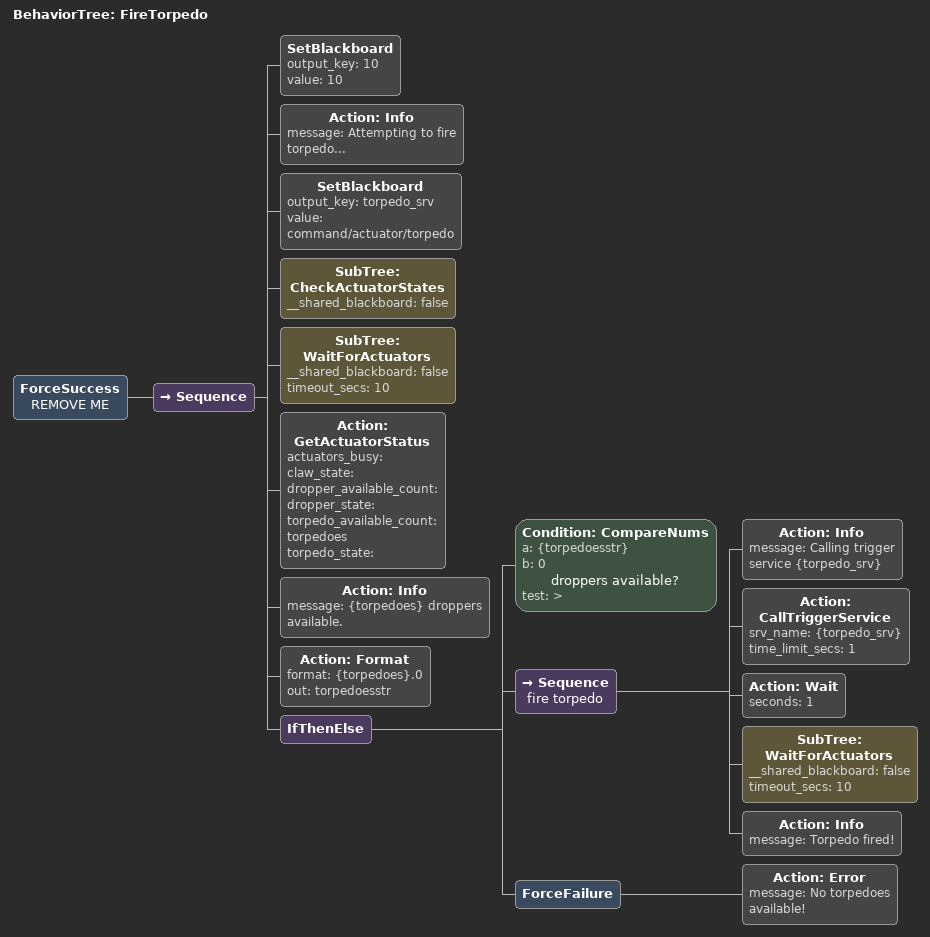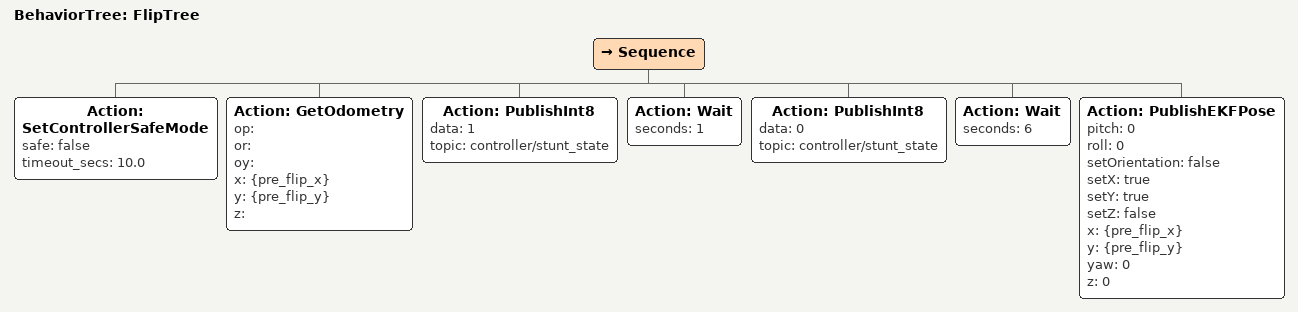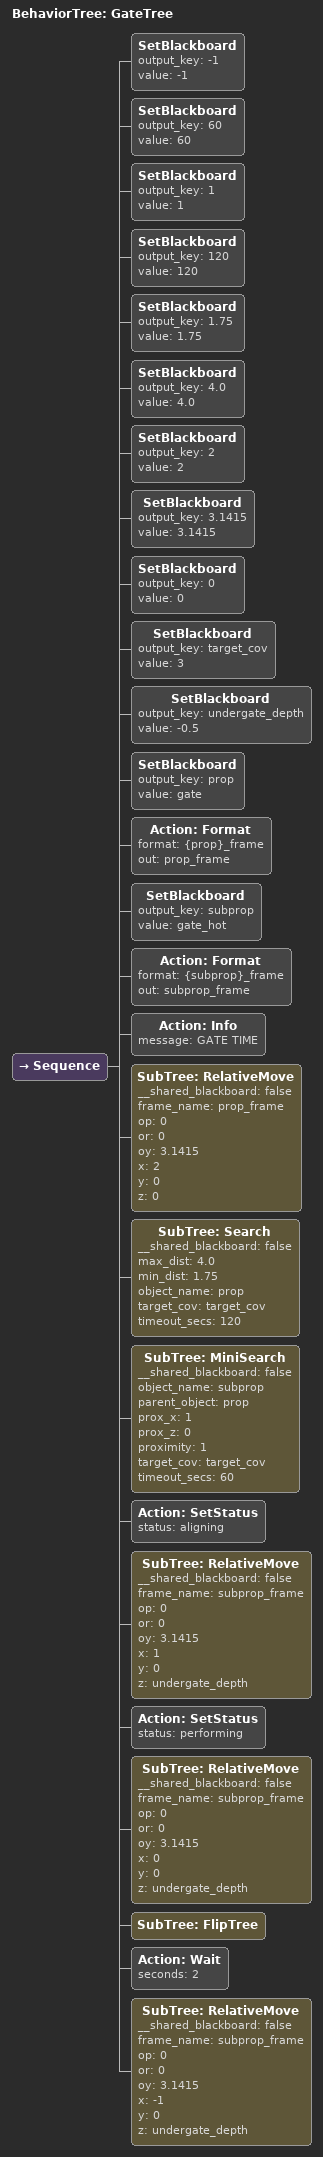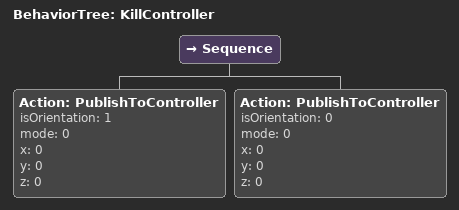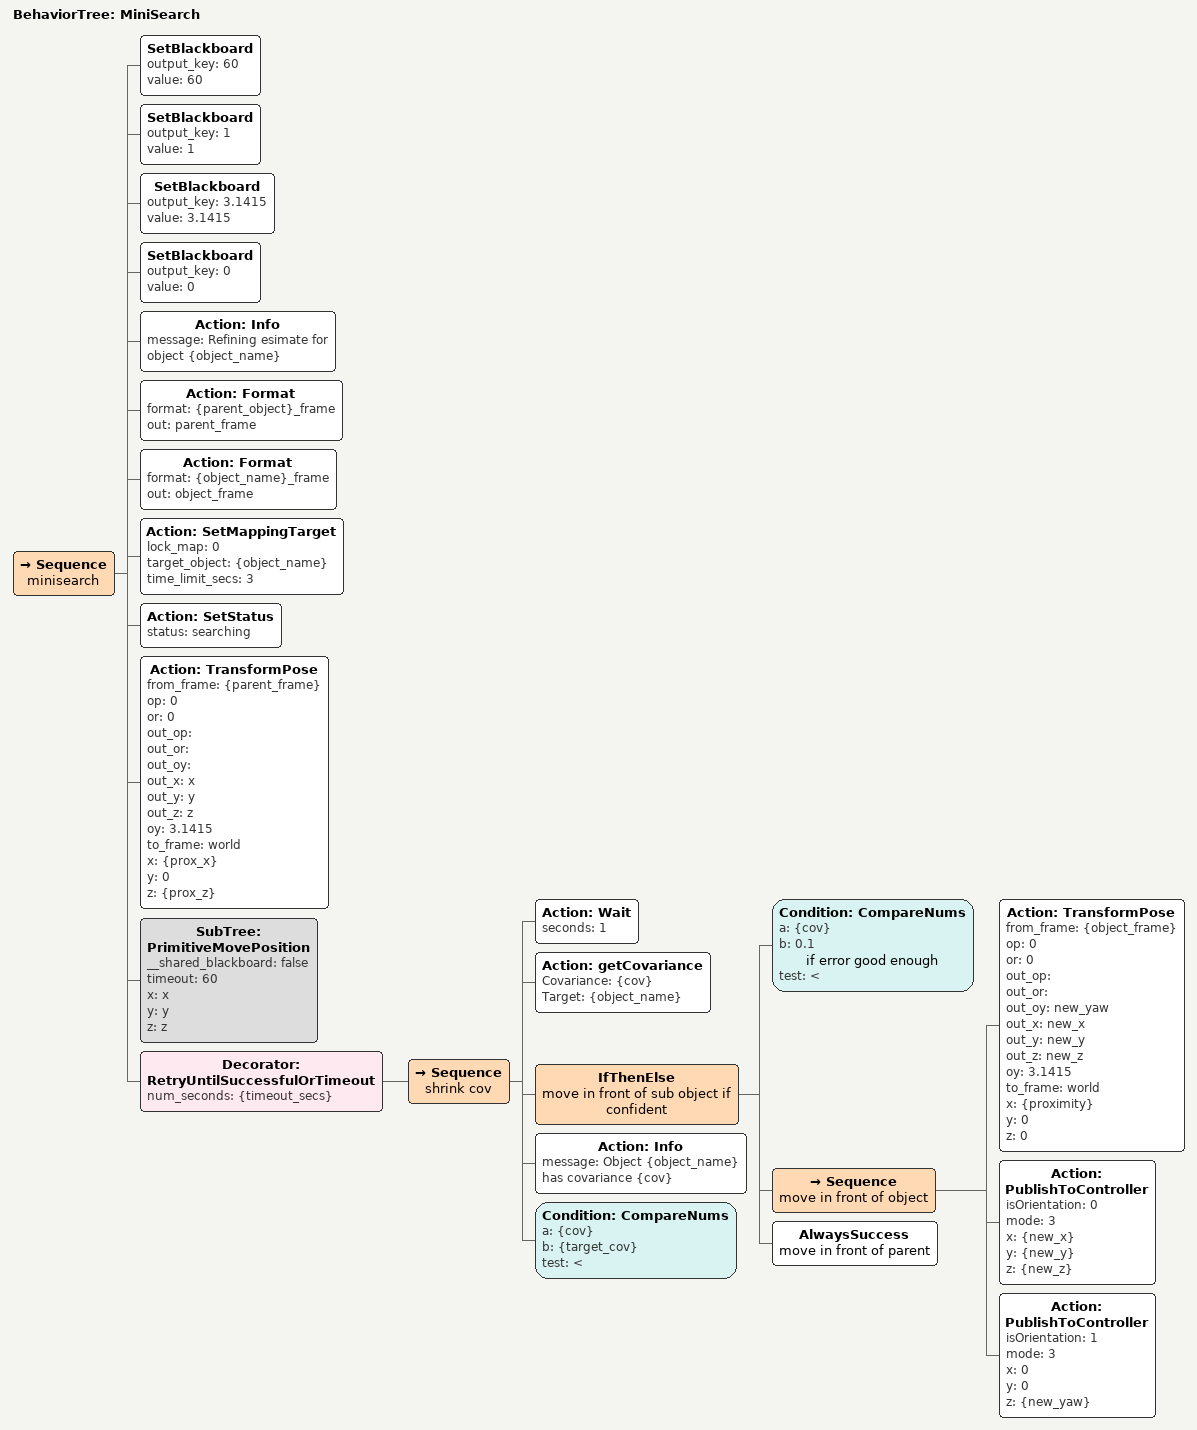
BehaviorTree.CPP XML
<BehaviorTree ID="FireTorpedo">
    <ForceSuccess name="REMOVE ME">
        <Sequence>
            <SetBlackboard output_key="10" value="10"/>
            <Action ID="Info" message="Attempting to fire torpedo..."/>
            <SetBlackboard output_key="torpedo_srv" value="command/actuator/torpedo"/>
            <SubTree ID="CheckActuatorStates" __shared_blackboard="false"/>
            <SubTree ID="WaitForActuators" __shared_blackboard="false" timeout_secs="10"/>
            <Action ID="GetActuatorStatus" actuators_busy="" claw_state="" dropper_available_count="" dropper_state="" torpedo_available_count="torpedoes" torpedo_state=""/>
            <Action ID="Info" message="{torpedoes} droppers available."/>
            <Action ID="Format" format="{torpedoes}.0" out="torpedoesstr"/>
            <IfThenElse>
                <Condition ID="CompareNums" a="{torpedoesstr}" b="0" name="droppers available?" test=">"/>
                <Sequence name="fire torpedo">
                    <Action ID="Info" message="Calling trigger service {torpedo_srv}"/>
                    <Action ID="CallTriggerService" srv_name="{torpedo_srv}" time_limit_secs="1"/>
                    <Action ID="Wait" seconds="1"/>
                    <SubTree ID="WaitForActuators" __shared_blackboard="false" timeout_secs="10"/>
                    <Action ID="Info" message="Torpedo fired!"/>
                </Sequence>
                <ForceFailure>
                    <Action ID="Error" message="No torpedoes available!"/>
                </ForceFailure>
            </IfThenElse>
        </Sequence>
    </ForceSuccess>
</BehaviorTree>

<BehaviorTree ID="FlipTree">
    <Sequence>
        <Action ID="SetControllerSafeMode" safe="false" timeout_secs="10.0"/>
        <Action ID="GetOdometry" op="" or="" oy="" x="{pre_flip_x}" y="{pre_flip_y}" z=""/>
        <Action ID="PublishInt8" data="1" topic="controller/stunt_state"/>
        <Action ID="Wait" seconds="1"/>
        <Action ID="PublishInt8" data="0" topic="controller/stunt_state"/>
        <Action ID="Wait" seconds="6"/>
        <Action ID="PublishEKFPose" pitch="0" roll="0" setOrientation="false" setX="true" setY="true" setZ="false" x="{pre_flip_x}" y="{pre_flip_y}" yaw="0" z="0"/>
    </Sequence>
</BehaviorTree>

<BehaviorTree ID="GateTree">
    <Sequence>
        <SetBlackboard output_key="-1" value="-1"/>
        <SetBlackboard output_key="60" value="60"/>
        <SetBlackboard output_key="1" value="1"/>
        <SetBlackboard output_key="120" value="120"/>
        <SetBlackboard output_key="1.75" value="1.75"/>
        <SetBlackboard output_key="4.0" value="4.0"/>
        <SetBlackboard output_key="2" value="2"/>
        <SetBlackboard output_key="3.1415" value="3.1415"/>
        <SetBlackboard output_key="0" value="0"/>
        <SetBlackboard output_key="target_cov" value="3"/>
        <SetBlackboard output_key="undergate_depth" value="-0.5"/>
        <SetBlackboard output_key="prop" value="gate"/>
        <Action ID="Format" format="{prop}_frame" out="prop_frame"/>
        <SetBlackboard output_key="subprop" value="gate_hot"/>
        <Action ID="Format" format="{subprop}_frame" out="subprop_frame"/>
        <Action ID="Info" message="GATE TIME"/>
        <SubTree ID="RelativeMove" __shared_blackboard="false" frame_name="prop_frame" op="0" or="0" oy="3.1415" x="2" y="0" z="0"/>
        <SubTree ID="Search" __shared_blackboard="false" max_dist="4.0" min_dist="1.75" object_name="prop" target_cov="target_cov" timeout_secs="120"/>
        <SubTree ID="MiniSearch" __shared_blackboard="false" object_name="subprop" parent_object="prop" prox_x="1" prox_z="0" proximity="1" target_cov="target_cov" timeout_secs="60"/>
        <Action ID="SetStatus" status="aligning"/>
        <SubTree ID="RelativeMove" __shared_blackboard="false" frame_name="subprop_frame" op="0" or="0" oy="3.1415" x="1" y="0" z="undergate_depth"/>
        <Action ID="SetStatus" status="performing"/>
        <SubTree ID="RelativeMove" __shared_blackboard="false" frame_name="subprop_frame" op="0" or="0" oy="3.1415" x="0" y="0" z="undergate_depth"/>
        <SubTree ID="FlipTree"/>
        <Action ID="Wait" seconds="2"/>
        <SubTree ID="RelativeMove" __shared_blackboard="false" frame_name="subprop_frame" op="0" or="0" oy="3.1415" x="-1" y="0" z="undergate_depth"/>
    </Sequence>
</BehaviorTree>

<BehaviorTree ID="KillController">
    <Sequence>
        <Action ID="PublishToController" isOrientation="1" mode="0" x="0" y="0" z="0"/>
        <Action ID="PublishToController" isOrientation="0" mode="0" x="0" y="0" z="0"/>
    </Sequence>
</BehaviorTree>

<BehaviorTree ID="MiniSearch">
    <Sequence name="minisearch">
        <SetBlackboard output_key="60" value="60"/>
        <SetBlackboard output_key="1" value="1"/>
        <SetBlackboard output_key="3.1415" value="3.1415"/>
        <SetBlackboard output_key="0" value="0"/>
        <Action ID="Info" message="Refining esimate for object {object_name}"/>
        <Action ID="Format" format="{parent_object}_frame" out="parent_frame"/>
        <Action ID="Format" format="{object_name}_frame" out="object_frame"/>
        <Action ID="SetMappingTarget" lock_map="0" target_object="{object_name}" time_limit_secs="3"/>
        <Action ID="SetStatus" status="searching"/>
        <Action ID="TransformPose" from_frame="{parent_frame}" op="0" or="0" out_op="" out_or="" out_oy="" out_x="x" out_y="y" out_z="z" oy="3.1415" to_frame="world" x="{prox_x}" y="0" z="{prox_z}"/>
        <SubTree ID="PrimitiveMovePosition" __shared_blackboard="false" timeout="60" x="x" y="y" z="z"/>
        <Decorator ID="RetryUntilSuccessfulOrTimeout" num_seconds="{timeout_secs}">
            <Sequence name="shrink cov">
                <Action ID="Wait" seconds="1"/>
                <Action Covariance="{cov}" ID="getCovariance" Target="{object_name}"/>
                <IfThenElse name="move in front of sub object if confident">
                    <Condition ID="CompareNums" a="{cov}" b="0.1" name="if error good enough" test="&lt;"/>
                    <Sequence name="move in front of object">
                        <Action ID="TransformPose" from_frame="{object_frame}" op="0" or="0" out_op="" out_or="" out_oy="new_yaw" out_x="new_x" out_y="new_y" out_z="new_z" oy="3.1415" to_frame="world" x="{proximity}" y="0" z="0"/>
                        <Action ID="PublishToController" isOrientation="0" mode="3" x="{new_x}" y="{new_y}" z="{new_z}"/>
                        <Action ID="PublishToController" isOrientation="1" mode="3" x="0" y="0" z="{new_yaw}"/>
                    </Sequence>
                    <AlwaysSuccess name="move in front of parent"/>
                </IfThenElse>
                <Action ID="Info" message="Object {object_name} has covariance {cov}"/>
                <Condition ID="CompareNums" a="{cov}" b="{target_cov}" test="&lt;"/>
            </Sequence>
        </Decorator>
    </Sequence>
</BehaviorTree>
